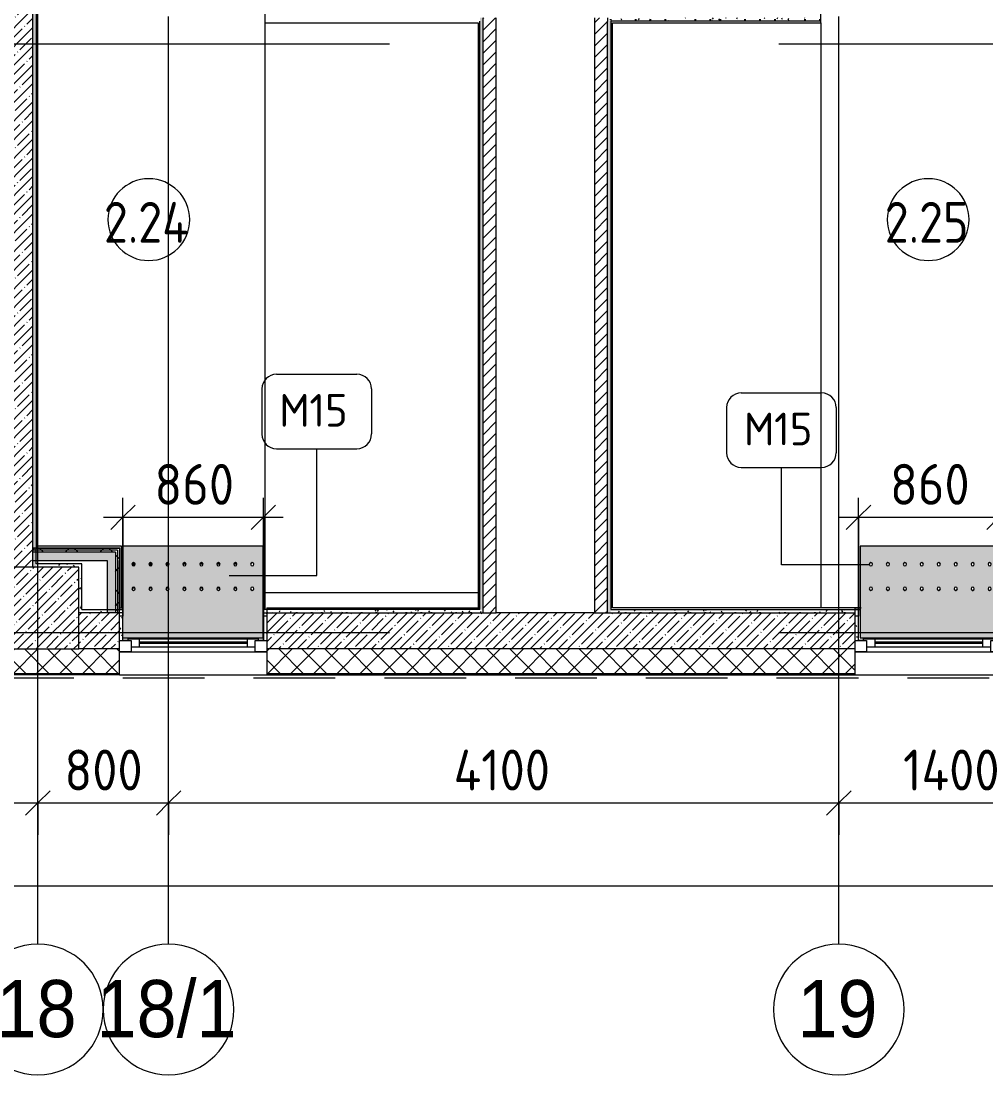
# Model space of a CAD drawing. Header units: millimetres. Extents: x -6228 to 201956, y -8553 to 30426.
# Drawn here: x 162509 to 168412, y -2706 to 3740 of the extents above; entities that cross this region are included whole.
import ezdxf

# ---------------------------------------------------------------- set-up
doc = ezdxf.new("R2010")
doc.units = ezdxf.units.MM
doc.linetypes.add('200_ШТРИХ__ш1_п0_6_', pattern=[800, 500, -300])
doc.linetypes.add('Осевая', pattern=[15875, 3175, -2381.25, 7937.5, -2381.25])
for name, color, linetype, lineweight in [('A-ANNO-DIMS', 7, 'Continuous', 9), ('A-ANNO-DIMS-100', 7, 'Continuous', 9), ('A-AREA-IDEN', 7, 'Continuous', 9), ('A-DETL-MBND-1', 7, '200_ШТРИХ__ш1_п0_6_', 9), ('A-GLAZ-2', 7, 'Continuous', 9), ('A-WALL-1', 7, 'Continuous', 9), ('A-WALL-4', 7, 'Continuous', 13), ('I-WALL-5', 7, 'Continuous', 9), ('M-EQPM-1', 7, 'Continuous', 9), ('S-COLS-2', 7, 'Continuous', 9), ('Марки для знаков', 7, 'Continuous', 9), ('Оси', 7, 'Continuous', 9), ('Оси-1', 7, 'Continuous', 20), ('Оси-2', 7, 'Осевая', 9)]:
    doc.layers.add(name, color=color, linetype=linetype, lineweight=lineweight)
for name, color, linetype, lineweight, true_color in [('A-FLOR-3', 7, 'Continuous', 9, 0xaaaaaa), ('I-WALL-1', 7, 'Continuous', 5, 0xe7e7e7), ('I-WALL-4', 7, 'Continuous', 9, 0xe7e7e7), ('I-WALL-7', 9, 'Continuous', 9, 0x808080), ('Знаки-3', 7, 'Continuous', 9, 0x383838), ('Знаки-4', 7, 'Continuous', 9, 0xddaaaa)]:
    doc.layers.add(name, color=color, linetype=linetype, lineweight=lineweight, true_color=true_color)
doc.styles.add('Arial_1', font='arial.ttf', dxfattribs={"width": 0.9, "height": 350})
doc.styles.add('GOST Common', font='GOST_Common.ttf', dxfattribs={"width": 0.9, "height": 250})
doc.styles.add('GOST Common_1', font='GOST_Common.ttf', dxfattribs={"height": 200})
doc.styles.add('ISOCPEUR_1', font='isocpeur.ttf', dxfattribs={"width": 0.9, "height": 250})
doc.dimstyles.new('ISO-2_5_0_9К_БОЛЬШОЙ', dxfattribs={"dimscale": 304.8, "dimtxt": 248.995294, "dimasz": 0.492126, "dimexe": 0.393701, "dimexo": 0.984252, "dimgap": 0, "dimtad": 1, "dimdec": 0, "dimrnd": 10, "dimzin": 0, "dimdsep": 46, "dimtxsty": 'ISOCPEUR_1', "dimblk1": 'OBLIQUE', "dimblk2": 'OBLIQUE', "dimsah": 1, "dimcen": 0.09, "dimdle": 0.393701, "dimazin": 0, "dimtfac": 1, "dimtdec": 4, "dimtix": 1, "dimtmove": 0, "dimatfit": 3, "dimfxl": 1, "dimtvp": 1, "dimtolj": 1, "dimtzin": 0, "dimarcsym": 2})
doc.dimstyles.new('ISO-2_5_0_9К_БОЛЬШОЙ_округление', dxfattribs={"dimscale": 304.8, "dimtxt": 248.995294, "dimasz": 0.492126, "dimexe": 0.393701, "dimexo": 0, "dimgap": 0, "dimtad": 1, "dimdec": 0, "dimrnd": 10, "dimzin": 0, "dimdsep": 46, "dimtxsty": 'ISOCPEUR_1', "dimblk1": 'OBLIQUE', "dimblk2": 'OBLIQUE', "dimsah": 1, "dimcen": 0.09, "dimdle": 0.393701, "dimazin": 0, "dimtfac": 1, "dimtdec": 4, "dimtix": 1, "dimtmove": 0, "dimatfit": 3, "dimfxl": 1, "dimtvp": 1, "dimtolj": 1, "dimtzin": 0, "dimarcsym": 2})
pattern_1 = [(45, (96951.9, 0), (-57.02463, 57.02463), []), (45, (97008.92, 0), (-57.02463, 57.02463), [100.806, -20.161, 3.353, -16.808])]
pattern_2 = [(45, (96951.896, 0), (-35.35534, 35.35534), [])]
pattern_3 = [(0, (96951.896, 0), (121.92, 30.48), [10.058, -81.382, 10.058, -81.382, -487.68]), (0, (96951.896, 0), (121.92, 30.48), [-182.88, 10.058, -172.822, 10.058, -81.382, -213.36]), (0, (96951.896, 0), (121.92, 30.48), [-457.2, 10.058, -50.902, 10.058, -142.342]), (120, (96997.616, 15.24), (-87.356454, 90.345817), [10.058, -81.382, 10.058, -81.382, -487.68]), (120, (96997.616, 15.24), (-87.356454, 90.345817), [-182.88, 10.058, -172.822, 10.058, -81.382, -213.36]), (120, (96997.616, 15.24), (-87.356454, 90.345817), [-457.2, 10.058, -50.902, 10.058, -142.342]), (240, (97012.856, 76.2), (-34.563546, -120.825817), [10.058, -81.382, 10.058, -81.382, -487.68]), (240, (97012.856, 76.2), (-34.563546, -120.825817), [-182.88, 10.058, -172.822, 10.058, -81.382, -213.36]), (240, (97012.856, 76.2), (-34.563546, -120.825817), [-457.2, 10.058, -50.902, 10.058, -142.342])]
pattern_4 = [(45, (96951.9, 0), (-106.06602, 106.06602), []), (135, (96951.9, 0), (-106.06602, -106.06602), [])]

# ---------------------------------------------------------------- blocks, each defined once
blk = doc.blocks.new('BSC_Колонна _Прямоугольная - 500х500-V181-План зашивки приборов отопления в осях 1 этажа 12-23')
at = {"layer": 'S-COLS-2'}
h = blk.add_hatch(dxfattribs=at)
h.set_pattern_fill('FP_151', color=256, style=0, pattern_type=2)
h.set_pattern_definition([(45, (-65660, -150), (-57.02463, 57.02463), []), (45, (-65602.975, -150), (-57.02463, 57.02463), [100.806, -20.161, 3.353, -16.808])])
h.paths.add_polyline_path([(-250, -250), (250, -250), (250, 250), (-250, 250), (-250, 184.4)])
for p, q in [((250, 250), (-250, 250)), ((-250, 250), (-250, -250)), ((250, -250), (250, 250)), ((-250, -250), (250, -250))]:
    blk.add_line(p, q, dxfattribs=at)
blk = doc.blocks.new('120_Окно_СКБ_1Ст - 120_Окно_СКБ_1Ст 900х2500_h_-22445987-План зашивки приборов отопления в осях 1 этажа 12-23')
at = {"layer": 'A-GLAZ-2'}
for p, q in [((-450, -127), (-450, -57)), ((-450, -57), (-380, -57)), ((450, -57), (-450, -57)), ((-380, -57), (-380, -127)), ((380, -127), (380, -57)), ((380, -57), (450, -57)), ((450, -57), (450, -127)), ((-380, -127), (-450, -127)), ((-430, -127), (-400, -127)), ((-380, -127), (-400, -127)), ((-400, -127), (-400, -137)), ((380, -87), (-380, -87)), ((-380, -87), (-380, -127)), ((-330, -137), (-330, -87)), ((-330, -107), (330, -107)), ((330, -117), (-330, -117)), ((330, -137), (330, -87)), ((380, -127), (380, -87)), ((450, -127), (380, -127)), ((400, -127), (380, -127)), ((400, -127), (430, -127)), ((400, -137), (400, -127)), ((-400, -137), (400, -137)), ((400, -137), (-400, -137))]:
    blk.add_line(p, q, dxfattribs=at)
blk = doc.blocks.new('radiator_prado_classic_z_tip_30_po exemplyaru - Classic Z Тип 30-500-V234-План зашивки приборов отопления в осях 1 этажа 12-23')
at = {"layer": 'M-EQPM-1'}
for p, q in [((36.6, 228), (17.3, 228)), ((17.3, 228), (36.6, 228)), ((36.6, 228), (17.3, 228)), ((17.3, 228), (36.6, 228)), ((32.5, 223), (17.5, 223)), ((17.5, 223), (32.5, 223)), ((32.5, 223), (36.8, 227.3)), ((36.8, 227.3), (32.5, 223)), ((132.5, 223), (121.1, 223)), ((121.1, 223), (132.5, 223)), ((140.4, 228), (121.2, 228)), ((121.2, 228), (137.5, 228)), ((137.5, 228), (121.2, 228)), ((121.2, 228), (137.5, 228)), ((132.5, 223), (137.5, 228)), ((137.5, 228), (132.5, 223)), ((137.5, 228), (140.4, 228)), ((232.5, 223), (224.9, 223)), ((224.9, 223), (232.5, 223)), ((244.1, 228), (225, 228)), ((225, 228), (237.5, 228)), ((237.5, 228), (225, 228)), ((225, 228), (237.5, 228)), ((232.5, 223), (237.5, 228)), ((237.5, 228), (232.5, 223)), ((237.5, 228), (244.1, 228)), ((332.5, 223), (328.6, 223)), ((328.6, 223), (332.5, 223)), ((347.9, 228), (328.7, 228)), ((328.7, 228), (337.5, 228)), ((337.5, 228), (328.7, 228)), ((328.7, 228), (337.5, 228)), ((332.5, 223), (337.5, 228)), ((337.5, 228), (332.5, 223)), ((337.5, 228), (347.9, 228)), ((451.6, 228), (432.5, 228)), ((432.5, 228), (437.5, 228)), ((437.5, 228), (432.5, 228)), ((432.5, 228), (437.5, 228)), ((432.5, 223), (437.5, 228)), ((437.5, 228), (432.5, 223)), ((437.5, 228), (451.6, 228)), ((536, 226.5), (537.5, 228)), ((537.5, 228), (536, 226.5)), ((555.4, 228), (536.2, 228)), ((536.2, 228), (537.5, 228)), ((537.5, 228), (536.2, 228)), ((536.2, 228), (537.5, 228)), ((537.5, 228), (555.4, 228)), ((659.1, 228), (640, 228)), ((640, 228), (659.1, 228)), ((23.1, 82), (19.8, 82)), ((19.8, 82), (28.8, 82)), ((26.9, 82), (19.8, 82)), ((19.8, 82), (32.5, 82)), ((34.4, 82), (19.8, 82)), ((19.8, 82), (31.5, 82)), ((28.8, 82), (23.1, 82)), ((28.8, 82), (26.9, 82)), ((30.3, 82), (28.8, 82)), ((28.8, 82), (30.3, 82)), ((32.2, 82), (28.8, 82)), ((32.5, 82), (30.3, 82)), ((30.3, 82), (31.5, 82)), ((31.5, 82), (32.2, 82)), ((32.2, 82), (32.5, 82)), ((32.5, 82), (32.2, 82)), ((32.5, 82), (32.5, 83.5)), ((32.5, 82), (32.5, 83.5)), ((32.5, 82), (34.4, 82)), ((138.1, 82), (123.5, 82)), ((123.5, 82), (138.1, 82)), ((241.9, 82), (227.3, 82)), ((227.3, 82), (241.9, 82)), ((345.6, 82), (331, 82)), ((331, 82), (345.6, 82)), ((449.4, 82), (434.8, 82)), ((434.8, 82), (449.4, 82)), ((553.1, 82), (538.5, 82)), ((538.5, 82), (553.1, 82)), ((656.9, 82), (642.3, 82)), ((642.3, 82), (656.9, 82))]:
    blk.add_line(p, q, dxfattribs=at)
blk = doc.blocks.new('radiator_prado_classic_z_tip_30_po exemplyaru - Classic Z Тип 30-500-V235-План зашивки приборов отопления в осях 1 этажа 12-23')
at = {"layer": 'M-EQPM-1'}
for p, q in [((87.7, 82), (83.3, 82)), ((83.3, 82), (87.7, 82)), ((191.5, 82), (187, 82)), ((187, 82), (191.5, 82)), ((295.2, 82), (290.8, 82)), ((290.8, 82), (295.2, 82)), ((399, 82), (394.5, 82)), ((394.5, 82), (399, 82)), ((502.7, 82), (498.3, 82)), ((498.3, 82), (502.7, 82)), ((606.5, 82), (602, 82)), ((602, 82), (606.5, 82))]:
    blk.add_line(p, q, dxfattribs=at)
blk = doc.blocks.new('Зашивка радиатора_ СУ - Зашивка радиатора  М15-33170478-План зашивки приборов отопления в осях 1 этажа 12-23')
at = {"layer": 'Знаки-4'}
h = blk.add_hatch(color=256, dxfattribs=at)
h.paths.add_polyline_path([(489, 380.1), (-370, 380.1), (-370, -179.9), (490, -179.9), (489, 379.5)])
h.paths.add_polyline_path([(215.7, 90.4), (220.7, 89), (224.4, 85.4), (225.7, 80.4), (224.4, 75.4), (220.7, 71.7), (215.7, 70.4), (210.7, 71.7), (207.1, 75.4), (205.7, 80.4), (207.1, 85.4), (210.7, 89), (213.2, 90)])
h.paths.add_polyline_path([(-95.5, 90.4), (-90.5, 89), (-86.8, 85.4), (-85.5, 80.4), (-86.8, 75.4), (-90.5, 71.7), (-95.5, 70.4), (-100.5, 71.7), (-104.2, 75.4), (-105.5, 80.4), (-104.2, 85.4), (-100.5, 89), (-98.1, 90)])
h.paths.add_polyline_path([(112, 90.4), (117, 89), (120.7, 85.4), (122, 80.4), (120.7, 75.4), (117, 71.7), (112, 70.4), (107, 71.7), (103.3, 75.4), (102, 80.4), (103.3, 85.4), (107, 89), (109.4, 90)])
h.paths.add_polyline_path([(-199.3, 90.4), (-194.3, 89), (-190.6, 85.4), (-189.3, 80.4), (-190.6, 75.4), (-194.3, 71.7), (-199.3, 70.4), (-204.3, 71.7), (-207.9, 75.4), (-209.3, 80.4), (-207.9, 85.4), (-204.3, 89), (-201.8, 90)])
h.paths.add_polyline_path([(8.2, 90.4), (13.2, 89), (16.9, 85.4), (18.2, 80.4), (16.9, 75.4), (13.2, 71.7), (8.2, 70.4), (3.2, 71.7), (-0.4, 75.4), (-1.8, 80.4), (-0.4, 85.4), (3.2, 89), (5.7, 90)])
h.paths.add_polyline_path([(319.5, 90.4), (324.5, 89), (328.2, 85.4), (329.5, 80.4), (328.2, 75.4), (324.5, 71.7), (319.5, 70.4), (314.5, 71.7), (310.8, 75.4), (309.5, 80.4), (310.8, 85.4), (314.5, 89), (316.9, 90)])
h.paths.add_polyline_path([(423.2, 90.4), (428.2, 89), (431.9, 85.4), (433.2, 80.4), (431.9, 75.4), (428.2, 71.7), (423.2, 70.4), (418.2, 71.7), (414.6, 75.4), (413.2, 80.4), (414.8, 85.6), (418.2, 89), (420.7, 90)])
h.paths.add_polyline_path([(-303, 90.4), (-298, 89), (-294.3, 85.4), (-293, 80.4), (-294.3, 75.4), (-298, 71.7), (-303, 70.4), (-308, 71.7), (-311.7, 75.4), (-313, 80.4), (-311.5, 85.6), (-308, 89), (-305.6, 90)])
h.paths.add_polyline_path([(215.7, -59.6), (220.7, -61), (224.4, -64.6), (225.7, -69.6), (224.4, -74.6), (220.7, -78.3), (215.7, -79.6), (210.7, -78.3), (207.1, -74.6), (205.7, -69.6), (207.1, -64.6), (210.7, -61), (213.2, -60)])
h.paths.add_polyline_path([(319.5, -59.6), (324.5, -61), (328.2, -64.6), (329.5, -69.6), (328.2, -74.6), (324.5, -78.3), (319.5, -79.6), (314.5, -78.3), (310.8, -74.6), (309.5, -69.6), (310.8, -64.6), (314.5, -61), (316.9, -60)])
h.paths.add_polyline_path([(112, -59.6), (117, -61), (120.7, -64.6), (122, -69.6), (120.7, -74.6), (117, -78.3), (112, -79.6), (107, -78.3), (103.3, -74.6), (102, -69.6), (103.3, -64.6), (107, -61), (109.4, -60)])
h.paths.add_polyline_path([(8.2, -59.6), (13.2, -61), (16.9, -64.6), (18.2, -69.6), (16.9, -74.6), (13.2, -78.3), (8.2, -79.6), (3.2, -78.3), (-0.4, -74.6), (-1.8, -69.6), (-0.4, -64.6), (3.2, -61), (5.7, -60)])
h.paths.add_polyline_path([(423.2, -59.6), (428.2, -61), (431.9, -64.6), (433.2, -69.6), (431.9, -74.6), (428.2, -78.3), (423.2, -79.6), (418.2, -78.3), (414.6, -74.6), (413.2, -69.6), (414.6, -64.6), (418.2, -61), (420.7, -60)])
h.paths.add_polyline_path([(-199.3, -59.6), (-194.3, -61), (-190.6, -64.6), (-189.3, -69.6), (-190.6, -74.6), (-194.3, -78.3), (-199.3, -79.6), (-204.3, -78.3), (-207.9, -74.6), (-209.3, -69.6), (-207.9, -64.6), (-204.3, -61), (-201.8, -60)])
h.paths.add_polyline_path([(-303, -59.6), (-298, -61), (-294.3, -64.6), (-293, -69.6), (-294.3, -74.6), (-298, -78.3), (-303, -79.6), (-308, -78.3), (-311.7, -74.6), (-313, -69.6), (-311.7, -64.6), (-308, -61), (-305.6, -60)])
h.paths.add_polyline_path([(-95.5, -59.6), (-90.5, -61), (-86.8, -64.6), (-85.5, -69.6), (-86.8, -74.6), (-90.5, -78.3), (-95.5, -79.6), (-100.5, -78.3), (-104.2, -74.6), (-105.5, -69.6), (-104.2, -64.6), (-100.5, -61), (-98.1, -60)])
at = {"layer": 'Знаки-3'}
for p, q in [((489, 380.1), (-370, 380.1)), ((-370, 380.1), (-370, -179.9)), ((490, -179.9), (490, 247.6)), ((-370, -179.9), (490, -179.9))]:
    blk.add_line(p, q, dxfattribs=at)
for centre, start, end in [((-303, 80.4), 0, 180), ((-303, 80.4), 180, 0), ((-199.3, 80.4), 0, 180), ((-199.3, 80.4), 180, 0), ((-95.5, 80.4), 0, 180), ((-95.5, 80.4), 180, 360), ((8.2, 80.4), 0, 180), ((8.2, 80.4), 180, 0), ((112, 80.4), 0, 180), ((112, 80.4), 180, 0), ((215.7, 80.4), 0, 180), ((215.7, 80.4), 180, 0), ((319.5, 80.4), 0, 180), ((319.5, 80.4), 180, 0), ((423.2, 80.4), 0, 180), ((423.2, 80.4), 180, 0), ((-303, -69.6), 0, 180), ((-199.3, -69.6), 0, 180), ((-95.5, -69.6), 0, 180), ((8.2, -69.6), 0, 180), ((112, -69.6), 0, 180), ((215.7, -69.6), 0, 180), ((319.5, -69.6), 0, 180), ((423.2, -69.6), 0, 180), ((-303, -69.6), 180, 0), ((-199.3, -69.6), 180, 0), ((-95.5, -69.6), 180, 0), ((8.2, -69.6), 180, 0), ((112, -69.6), 180, 0), ((215.7, -69.6), 180, 0), ((319.5, -69.6), 180, 0), ((423.2, -69.6), 180, 0)]:
    blk.add_arc(centre, 10, start, end, dxfattribs=at)
blk = doc.blocks.new('Зашивка радиатора_ СУ - Зашивка радиатора  М15-V261-План зашивки приборов отопления в осях 1 этажа 12-23')
at = {"layer": 'Знаки-4'}
h = blk.add_hatch(color=256, dxfattribs=at)
h.paths.add_polyline_path([(490, 380.1), (-360, 380.1), (-360, 247.6), (-370, 247.6), (-369.5, -179.9), (490, -179.9), (490, 196.6), (490, 197.6), (490, 302.7)])
h.paths.add_polyline_path([(112, 90.4), (117, 89), (120.7, 85.4), (122, 80.4), (120.7, 75.4), (117, 71.7), (112, 70.4), (107, 71.7), (103.3, 75.4), (102, 80.4), (103.3, 85.4), (107, 89), (109.4, 90)])
h.paths.add_polyline_path([(-199.3, 90.4), (-194.3, 89), (-190.6, 85.4), (-189.3, 80.4), (-190.6, 75.4), (-194.3, 71.7), (-199.3, 70.4), (-204.3, 71.7), (-207.9, 75.4), (-209.3, 80.4), (-207.9, 85.4), (-204.3, 89), (-201.8, 90)])
h.paths.add_polyline_path([(423.2, 90.4), (428.2, 89), (431.9, 85.4), (433.2, 80.4), (431.9, 75.4), (428.2, 71.7), (423.2, 70.4), (418.2, 71.7), (414.6, 75.4), (413.2, 80.4), (414.8, 85.6), (418.2, 89), (420.7, 90)])
h.paths.add_polyline_path([(-95.5, 90.4), (-90.5, 89), (-86.8, 85.4), (-85.5, 80.4), (-86.8, 75.4), (-90.5, 71.7), (-95.5, 70.4), (-100.5, 71.7), (-104.2, 75.4), (-105.5, 80.4), (-104.2, 85.4), (-100.5, 89), (-98.1, 90)])
h.paths.add_polyline_path([(-303, 90.4), (-298, 89), (-294.3, 85.4), (-293, 80.4), (-294.3, 75.4), (-298, 71.7), (-303, 70.4), (-308, 71.7), (-311.7, 75.4), (-313, 80.4), (-311.5, 85.6), (-308, 89), (-305.6, 90)])
h.paths.add_polyline_path([(215.7, 90.4), (220.7, 89), (224.4, 85.4), (225.7, 80.4), (224.4, 75.4), (220.7, 71.7), (215.7, 70.4), (210.7, 71.7), (207.1, 75.4), (205.7, 80.4), (207.1, 85.4), (210.7, 89), (213.2, 90)])
h.paths.add_polyline_path([(8.2, 90.4), (13.2, 89), (16.9, 85.4), (18.2, 80.4), (16.9, 75.4), (13.2, 71.7), (8.2, 70.4), (3.2, 71.7), (-0.4, 75.4), (-1.8, 80.4), (-0.4, 85.4), (3.2, 89), (5.7, 90)])
h.paths.add_polyline_path([(319.5, 90.4), (324.5, 89), (328.2, 85.4), (329.5, 80.4), (328.1, 75.3), (324.5, 71.7), (319.5, 70.4), (314.5, 71.7), (310.8, 75.4), (309.5, 80.4), (311, 85.6), (314.5, 89), (316.9, 90)])
h.paths.add_polyline_path([(215.7, -59.6), (220.7, -61), (224.4, -64.6), (225.7, -69.6), (224.4, -74.6), (220.7, -78.3), (215.7, -79.6), (210.7, -78.3), (207.1, -74.6), (205.7, -69.6), (207.1, -64.6), (210.7, -61), (213.2, -60)])
h.paths.add_polyline_path([(8.2, -59.6), (13.2, -61), (16.9, -64.6), (18.2, -69.6), (16.9, -74.6), (13.2, -78.3), (8.2, -79.6), (3.2, -78.3), (-0.4, -74.6), (-1.8, -69.6), (-0.4, -64.6), (3.2, -61), (5.7, -60)])
h.paths.add_polyline_path([(112, -59.6), (117, -61), (120.7, -64.6), (122, -69.6), (120.7, -74.6), (117, -78.3), (112, -79.6), (107, -78.3), (103.3, -74.6), (102, -69.6), (103.3, -64.6), (107, -61), (109.4, -60)])
h.paths.add_polyline_path([(319.5, -59.6), (324.5, -61), (328.2, -64.6), (329.5, -69.6), (328.2, -74.6), (324.5, -78.3), (319.5, -79.6), (314.5, -78.3), (310.8, -74.6), (309.5, -69.6), (310.8, -64.6), (314.5, -61), (316.9, -60)])
h.paths.add_polyline_path([(423.2, -59.6), (428.2, -61), (431.9, -64.6), (433.2, -69.6), (431.9, -74.6), (428.2, -78.3), (423.2, -79.6), (418.2, -78.3), (414.6, -74.6), (413.2, -69.6), (414.6, -64.6), (418.2, -61), (420.7, -60)])
h.paths.add_polyline_path([(-95.5, -59.6), (-90.5, -61), (-86.8, -64.6), (-85.5, -69.6), (-86.8, -74.6), (-90.5, -78.3), (-95.5, -79.6), (-100.5, -78.3), (-104.2, -74.6), (-105.5, -69.6), (-104.2, -64.6), (-100.5, -61), (-98.1, -60)])
h.paths.add_polyline_path([(-199.3, -59.6), (-194.3, -61), (-190.6, -64.6), (-189.3, -69.6), (-190.6, -74.6), (-194.3, -78.3), (-199.3, -79.6), (-204.3, -78.3), (-207.9, -74.6), (-209.3, -69.6), (-207.9, -64.6), (-204.3, -61), (-201.8, -60)])
h.paths.add_polyline_path([(-303, -59.6), (-298, -61), (-294.3, -64.6), (-293, -69.6), (-294.3, -74.6), (-298, -78.3), (-303, -79.6), (-308, -78.3), (-311.7, -74.6), (-313, -69.6), (-311.7, -64.6), (-308, -61), (-305.6, -60)])
at = {"layer": 'Знаки-3'}
for p, q in [((490, 380.1), (-360, 380.1)), ((490, 197.6), (490, 380.1)), ((-370, 247.6), (-370, 207.6)), ((490, -179.9), (490, 196.8)), ((-370, -179.9), (490, -179.9))]:
    blk.add_line(p, q, dxfattribs=at)
for centre, start, end in [((-303, 80.4), 0, 180), ((-303, 80.4), 180, 0), ((-199.3, 80.4), 0, 180), ((-199.3, 80.4), 180, 0), ((-95.5, 80.4), 0, 180), ((-95.5, 80.4), 180, 360), ((8.2, 80.4), 0, 180), ((8.2, 80.4), 180, 0), ((112, 80.4), 0, 180), ((112, 80.4), 180, 0), ((215.7, 80.4), 0, 180), ((215.7, 80.4), 180, 0), ((319.5, 80.4), 0, 180), ((319.5, 80.4), 180, 0), ((423.2, 80.4), 0, 180), ((423.2, 80.4), 180, 0), ((-303, -69.6), 0, 180), ((-199.3, -69.6), 0, 180), ((-95.5, -69.6), 0, 180), ((8.2, -69.6), 0, 180), ((112, -69.6), 0, 180), ((215.7, -69.6), 0, 180), ((319.5, -69.6), 0, 180), ((423.2, -69.6), 0, 180), ((-303, -69.6), 180, 0), ((-199.3, -69.6), 180, 0), ((-95.5, -69.6), 180, 0), ((8.2, -69.6), 180, 0), ((112, -69.6), 180, 0), ((215.7, -69.6), 180, 0), ((319.5, -69.6), 180, 0), ((423.2, -69.6), 180, 0)]:
    blk.add_arc(centre, 10, start, end, dxfattribs=at)
blk = doc.blocks.new('Ось сетки - D8-29747960-План зашивки приборов отопления в осях 1 этажа 12-23')
at = {"layer": 'Оси-1'}
for start, end in [(360, 180), (180, 360)]:
    blk.add_arc((0, 0), 4, start, end, dxfattribs=at)
blk = doc.blocks.new('DIMBLOCK25-План зашивки приборов отопления в осях 1 этажа 12-23')
at = {"layer": 'A-ANNO-DIMS-100'}
for p, q in [((158111.9, -1236.9), (158111.9, -922.9)), ((162611.9, -1236.9), (162611.9, -922.9)), ((158111.9, -1042.9), (162611.9, -1042.9)), ((158111.9, -1042.9), (158111.9, -1236.9)), ((162611.9, -1042.9), (162611.9, -1236.9))]:
    blk.add_line(p, q, dxfattribs=at)
at = {"layer": 'A-ANNO-DIMS-100', "lineweight": 20}
for p, q in [((158111.9, -1042.9), (158186.9, -967.9)), ((162611.9, -1042.9), (162686.9, -967.9)), ((158111.9, -1042.9), (158036.9, -1117.9)), ((162611.9, -1042.9), (162536.9, -1117.9))]:
    blk.add_line(p, q, dxfattribs=at)
at = {"layer": 'A-ANNO-DIMS-100', "color": 0, "insert": (160033.9, -716.3), "char_height": 250, "width": 787.208, "attachment_point": 1, "line_spacing_factor": 1.149209, "style": 'ISOCPEUR_1'}
blk.add_mtext('4500', dxfattribs=at)
blk = doc.blocks.new('_Oblique')
at = {"color": 0, "linetype": 'ByBlock', "lineweight": -2}
blk.add_line((-0.5, -0.5), (0.5, 0.5), dxfattribs=at)
blk = doc.blocks.new('DIMBLOCK26-План зашивки приборов отопления в осях 1 этажа 12-23')
at = {"layer": 'A-ANNO-DIMS-100'}
for p, q in [((162611.9, -1236.9), (162611.9, -922.9)), ((163411.9, -1236.9), (163411.9, -922.9)), ((162611.9, -1042.9), (163411.9, -1042.9)), ((162611.9, -1042.9), (162611.9, -1236.9)), ((163411.9, -1042.9), (163411.9, -1236.9))]:
    blk.add_line(p, q, dxfattribs=at)
at = {"layer": 'A-ANNO-DIMS-100', "lineweight": 20}
for p, q in [((162611.9, -1042.9), (162686.9, -967.9)), ((163411.9, -1042.9), (163486.9, -967.9)), ((162611.9, -1042.9), (162536.9, -1117.9)), ((163411.9, -1042.9), (163336.9, -1117.9))]:
    blk.add_line(p, q, dxfattribs=at)
at = {"layer": 'A-ANNO-DIMS-100', "color": 0, "insert": (162774.9, -716.3), "char_height": 250, "width": 568.858, "attachment_point": 1, "line_spacing_factor": 1.149209, "style": 'ISOCPEUR_1'}
blk.add_mtext('800', dxfattribs=at)
blk = doc.blocks.new('DIMBLOCK27-План зашивки приборов отопления в осях 1 этажа 12-23')
at = {"layer": 'A-ANNO-DIMS-100'}
for p, q in [((163411.9, -1236.9), (163411.9, -922.9)), ((167511.9, -1236.9), (167511.9, -922.9)), ((163411.9, -1042.9), (167511.9, -1042.9)), ((163411.9, -1042.9), (163411.9, -1236.9)), ((167511.9, -1042.9), (167511.9, -1236.9))]:
    blk.add_line(p, q, dxfattribs=at)
at = {"layer": 'A-ANNO-DIMS-100', "lineweight": 20}
for p, q in [((163411.9, -1042.9), (163486.9, -967.9)), ((167511.9, -1042.9), (167586.9, -967.9)), ((163411.9, -1042.9), (163336.9, -1117.9)), ((167511.9, -1042.9), (167436.9, -1117.9))]:
    blk.add_line(p, q, dxfattribs=at)
at = {"layer": 'A-ANNO-DIMS-100', "color": 0, "insert": (165155.4, -716.3), "char_height": 250, "width": 735.494, "attachment_point": 1, "line_spacing_factor": 1.149209, "style": 'ISOCPEUR_1'}
blk.add_mtext('4100', dxfattribs=at)
blk = doc.blocks.new('DIMBLOCK28-План зашивки приборов отопления в осях 1 этажа 12-23')
at = {"layer": 'A-ANNO-DIMS-100'}
for p, q in [((167511.9, -1236.9), (167511.9, -922.9)), ((168911.9, -1236.9), (168911.9, -922.9)), ((167511.9, -1042.9), (168911.9, -1042.9)), ((167511.9, -1042.9), (167511.9, -1236.9)), ((168911.9, -1042.9), (168911.9, -1236.9))]:
    blk.add_line(p, q, dxfattribs=at)
at = {"layer": 'A-ANNO-DIMS-100', "lineweight": 20}
for p, q in [((167511.9, -1042.9), (167586.9, -967.9)), ((168911.9, -1042.9), (168986.9, -967.9)), ((167511.9, -1042.9), (167436.9, -1117.9)), ((168911.9, -1042.9), (168836.9, -1117.9))]:
    blk.add_line(p, q, dxfattribs=at)
at = {"layer": 'A-ANNO-DIMS-100', "color": 0, "insert": (167905.4, -716.3), "char_height": 250, "width": 735.494, "attachment_point": 1, "line_spacing_factor": 1.149209, "style": 'ISOCPEUR_1'}
blk.add_mtext('1400', dxfattribs=at)
blk = doc.blocks.new('Марка_Помещения - Номер-25198446-План зашивки приборов отопления в осях 1 этажа 12-23')
at = {"layer": 'A-AREA-IDEN'}
for start, end in [(360, 180), (180, 360)]:
    blk.add_arc((0, 0), 2.5, start, end, dxfattribs=at)
blk = doc.blocks.new('DIMBLOCK33-План зашивки приборов отопления в осях 1 этажа 12-23')
at = {"layer": 'A-ANNO-DIMS-100'}
for p, q in [((135261.9, -1743.6), (135261.9, -1429.6)), ((181511.9, -1743.6), (181511.9, -1429.6)), ((135141.9, -1549.6), (181631.9, -1549.6)), ((135261.9, -1549.6), (135261.9, -1743.6)), ((181511.9, -1549.6), (181511.9, -1743.6))]:
    blk.add_line(p, q, dxfattribs=at)
at = {"layer": 'A-ANNO-DIMS-100', "lineweight": 20}
for p, q in [((135261.9, -1549.6), (135336.9, -1474.6)), ((181511.9, -1549.6), (181586.9, -1474.6)), ((135261.9, -1549.6), (135186.9, -1624.6)), ((181511.9, -1549.6), (181436.9, -1624.6))]:
    blk.add_line(p, q, dxfattribs=at)
at = {"layer": 'A-ANNO-DIMS-100', "color": 0, "insert": (157979.9, -1223), "char_height": 250, "width": 976.828, "attachment_point": 1, "line_spacing_factor": 1.149209, "style": 'ISOCPEUR_1'}
blk.add_mtext('46250', dxfattribs=at)
blk = doc.blocks.new('Марка_Знаки - В прямоуг_Наименование краткое-30718135-План зашивки приборов отопления в осях 1 этажа 12-23')
at = {"layer": 'Марки для знаков'}
for p, q in [((-2.455, 2.278), (2.455, 2.278)), ((-3.355, 1.378), (-3.355, -1.384)), ((3.355, 1.378), (3.355, -1.378)), ((-2.461, -2.278), (2.455, -2.278))]:
    blk.add_line(p, q, dxfattribs=at)
for centre, radius, start, end in [((-2.455, 1.378), 0.9, 90, 180), ((2.455, 1.378), 0.9, 0, 90), ((-2.461, -1.384), 0.893, 180, 270), ((2.455, -1.378), 0.9, 270, 0)]:
    blk.add_arc(centre, radius, start, end, dxfattribs=at)
blk = doc.blocks.new('DIMBLOCK45-План зашивки приборов отопления в осях 1 этажа 12-23')
at = {"layer": 'A-ANNO-DIMS-100'}
for p, q in [((163132.9, 100), (163132.9, 824.5)), ((163991.9, 100), (163991.9, 824.5)), ((163012.9, 704.5), (164111.9, 704.5)), ((163132.9, 704.5), (163132.9, 100)), ((163991.9, 704.5), (163991.9, 100))]:
    blk.add_line(p, q, dxfattribs=at)
at = {"layer": 'A-ANNO-DIMS-100', "lineweight": 20}
for p, q in [((163132.9, 704.5), (163207.9, 779.5)), ((163991.9, 704.5), (164066.9, 779.5)), ((163132.9, 704.5), (163057.9, 629.5)), ((163991.9, 704.5), (163916.9, 629.5))]:
    blk.add_line(p, q, dxfattribs=at)
at = {"layer": 'A-ANNO-DIMS-100', "color": 0, "insert": (163325.4, 1031.1), "char_height": 250, "width": 568.858, "attachment_point": 1, "line_spacing_factor": 1.149209, "style": 'ISOCPEUR_1'}
blk.add_mtext('860', dxfattribs=at)
blk = doc.blocks.new('DIMBLOCK46-План зашивки приборов отопления в осях 1 этажа 12-23')
at = {"layer": 'A-ANNO-DIMS-100'}
for p, q in [((167632.9, 100), (167632.9, 824.5)), ((168491.9, 100), (168491.9, 824.5)), ((167512.9, 704.5), (168611.9, 704.5)), ((167632.9, 704.5), (167632.9, 100)), ((168491.9, 704.5), (168491.9, 100))]:
    blk.add_line(p, q, dxfattribs=at)
at = {"layer": 'A-ANNO-DIMS-100', "lineweight": 20}
for p, q in [((167632.9, 704.5), (167707.9, 779.5)), ((168491.9, 704.5), (168566.9, 779.5)), ((167632.9, 704.5), (167557.9, 629.5)), ((168491.9, 704.5), (168416.9, 629.5))]:
    blk.add_line(p, q, dxfattribs=at)
at = {"layer": 'A-ANNO-DIMS-100', "color": 0, "insert": (167825.4, 1031.1), "char_height": 250, "width": 568.858, "attachment_point": 1, "line_spacing_factor": 1.149209, "style": 'ISOCPEUR_1'}
blk.add_mtext('860', dxfattribs=at)

msp = doc.modelspace()

# ---------------------------------------------------------------- hatches: boundary and pattern name
at = {"layer": 'A-WALL-1'}
h = msp.add_hatch(dxfattribs=at)
h.set_pattern_fill('FP_161', color=256, style=0, pattern_type=2)
h.set_pattern_definition([(45, (96951.9, 0), (-70.71068, 70.71068), []), (135, (96951.9, 0), (-70.71068, -70.71068), [])])
h.paths.add_polyline_path([(171671.7, -250), (172651.9, -250), (172651.9, -100), (168511.9, -100), (168511.9, -250), (170943.6, -250)])
h.paths.add_polyline_path([(167611.9, -250), (167611.9, -100), (164011.9, -100), (164011.9, -250), (167303.2, -250)])
h.paths.add_polyline_path([(162206.6, -250), (163111.9, -250), (163111.9, -100), (162111.9, -100), (162111.9, -250)])
h.paths.add_polyline_path([(158566.2, -250), (159011.9, -250), (159011.9, -100), (157861.9, -100), (157861.9, -250)])
h.paths.add_polyline_path([(155761.9, -250), (155761.9, -100), (155011.9, -100), (155011.9, -250), (155653.9, -250)])
h.paths.add_polyline_path([(154111.9, -250), (154111.9, -100), (153361.9, -100), (153361.9, -250), (153469.6, -250)])
h.paths.add_polyline_path([(149101.1, -250), (150261.9, -250), (150261.9, -100), (148861.9, -100), (148861.9, -250)])
h.paths.add_polyline_path([(144361.9, -250), (145761.9, -250), (145761.9, -100), (144361.9, -100), (144361.9, -244.7)])
h.paths.add_polyline_path([(142261.9, -250), (142261.9, -100), (141888.2, -100), (141888.2, -250)])
h.paths.add_polyline_path([(140988.2, -250), (140988.2, -100), (139611.9, -100), (139611.9, -250), (140364.2, -250)])
h.paths.add_polyline_path([(135995.7, -250), (136511.9, -250), (136511.9, -100), (135694.5, -100), (135694.5, -250)])
at = {"layer": 'I-WALL-1'}
msp.add_hatch(color=256, dxfattribs=at).paths.add_polyline_path([(163086.9, 120), (163086.9, 440.5), (163036.9, 440.5), (163036.9, 120)])
at = {"layer": 'I-WALL-4'}
msp.add_hatch(color=256, dxfattribs=at).paths.add_polyline_path([(163036.9, 440.5), (163086.9, 440.5), (163086.9, 490.5), (162581.9, 490.5), (162581.9, 440.5), (162934.7, 440.5)])
at = {"layer": 'I-WALL-5'}
h = msp.add_hatch(dxfattribs=at)
h.set_pattern_fill('FP_157', color=256, style=0, pattern_type=2)
h.set_pattern_definition(pattern_1)
h.paths.add_polyline_path([(162581.9, 400), (162581.9, 7400), (162361.9, 7400), (162361.9, 400), (162572.4, 400)])
h = msp.add_hatch(dxfattribs=at)
h.set_pattern_fill('FP_162', color=256, style=0, pattern_type=2)
h.set_pattern_definition(pattern_2)
h.paths.add_polyline_path([(165416.9, 120), (165416.9, 3760), (165336.9, 3760), (165336.9, 120)])
h = msp.add_hatch(dxfattribs=at)
h.set_pattern_fill('FP_162', color=256, style=0, pattern_type=2)
h.set_pattern_definition(pattern_2)
h.paths.add_polyline_path([(166016.9, 120), (166096.9, 120), (166096.9, 3760), (166016.9, 3760), (166016.9, 1492.5)])
h = msp.add_hatch(dxfattribs=at)
h.set_pattern_fill('FP_187', color=256, style=0, pattern_type=2)
h.set_pattern_definition(pattern_4)
h.paths.add_polyline_path([(163111.9, 503), (163111.9, 515.5), (162581.9, 515.5), (162581.9, 503), (163099.4, 503)])
h = msp.add_hatch(dxfattribs=at)
h.set_pattern_fill('FP_187', color=256, style=0, pattern_type=2)
h.set_pattern_definition(pattern_4)
h.paths.add_polyline_path([(163086.9, 490.5), (163099.4, 490.5), (163099.4, 503), (162581.9, 503), (162581.9, 490.5), (162934.7, 490.5)])
h = msp.add_hatch(dxfattribs=at)
h.set_pattern_fill('FP_187', color=256, style=0, pattern_type=2)
h.set_pattern_definition(pattern_4)
h.paths.add_polyline_path([(163099.4, 120), (163099.4, 490.5), (163086.9, 490.5), (163086.9, 120)])
h = msp.add_hatch(dxfattribs=at)
h.set_pattern_fill('FP_187', color=256, style=0, pattern_type=2)
h.set_pattern_definition(pattern_4)
h.paths.add_polyline_path([(163111.9, 120), (163111.9, 503), (163099.4, 503), (163099.4, 120)])
h = msp.add_hatch(dxfattribs=at)
h.set_pattern_fill('FP_157', color=256, style=0, pattern_type=2)
h.set_pattern_definition(pattern_1)
h.paths.add_polyline_path([(167485.2, -100), (167611.9, -99.9), (167611.9, 120), (164011.9, 120), (164011.9, -100), (167303.2, -100)])
h.paths.add_polyline_path([(168511.9, -100), (168811.9, -100), (168811.9, 120), (168511.9, 120), (168511.9, -99.9)])
h.paths.add_polyline_path([(162861.9, -100), (163111.9, -100), (163111.9, 120), (162861.9, 120)])
at = {"layer": 'I-WALL-7'}
h = msp.add_hatch(dxfattribs=at)
h.set_pattern_fill('FP_186', color=256, style=0, pattern_type=2)
h.set_pattern_definition(pattern_3)
h.paths.add_polyline_path([(162581.9, 400), (162601.9, 400), (162601.9, 7400), (162581.9, 7400), (162581.9, 913.4)])
h = msp.add_hatch(dxfattribs=at)
h.set_pattern_fill('FP_186', color=256, style=0, pattern_type=2)
h.set_pattern_definition(pattern_3)
h.paths.add_polyline_path([(165316.9, 140), (165336.9, 140), (165336.9, 3760), (165316.9, 3760), (165316.9, 151)])
h = msp.add_hatch(dxfattribs=at)
h.set_pattern_fill('FP_186', color=256, style=0, pattern_type=2)
h.set_pattern_definition(pattern_3)
h.paths.add_polyline_path([(167402.9, 3740), (167402.9, 3760), (166096.9, 3760), (166096.9, 3740), (167391.9, 3740)])
h = msp.add_hatch(dxfattribs=at)
h.set_pattern_fill('FP_186', color=256, style=0, pattern_type=2)
h.set_pattern_definition(pattern_3)
h.paths.add_polyline_path([(166096.9, 120), (166116.9, 120), (166116.9, 3740), (166096.9, 3740), (166096.9, 1492.5)])
h = msp.add_hatch(dxfattribs=at)
h.set_pattern_fill('FP_186', color=256, style=0, pattern_type=2)
h.set_pattern_definition(pattern_3)
h.paths.add_polyline_path([(162861.9, 400), (162881.9, 400), (162881.9, 420), (162601.9, 420), (162601.9, 400)])
h = msp.add_hatch(dxfattribs=at)
h.set_pattern_fill('FP_186', color=256, style=0, pattern_type=2)
h.set_pattern_definition(pattern_3)
h.paths.add_polyline_path([(162881.9, 120), (162881.9, 400), (162861.9, 400), (162861.9, 120)])
h = msp.add_hatch(dxfattribs=at)
h.set_pattern_fill('FP_186', color=256, style=0, pattern_type=2)
h.set_pattern_definition(pattern_3)
h.paths.add_polyline_path([(165336.9, 120), (165336.9, 140), (164011.9, 140), (164011.9, 120), (164390.9, 120)])
h.paths.add_polyline_path([(162934.7, 120), (163111.9, 120), (163111.9, 140), (162881.9, 140), (162881.9, 120)])
h = msp.add_hatch(dxfattribs=at)
h.set_pattern_fill('FP_186', color=256, style=0, pattern_type=2)
h.set_pattern_definition(pattern_3)
h.paths.add_polyline_path([(168811.9, 120), (168811.9, 140), (168511.9, 140), (168511.9, 120), (168759.4, 120)])
h.paths.add_polyline_path([(167611.9, 120), (167611.9, 140), (166116.9, 140), (166116.9, 120), (167303.2, 120)])
h = msp.add_hatch(dxfattribs=at)
h.set_pattern_fill('FP_186', color=256, style=0, pattern_type=2)
h.set_pattern_definition(pattern_3)
h.paths.add_polyline_path([(163131.9, -48), (163131.9, 100), (163111.9, 100), (163111.9, -48), (163116.7, -48)])
h = msp.add_hatch(dxfattribs=at)
h.set_pattern_fill('FP_186', color=256, style=0, pattern_type=2)
h.set_pattern_definition(pattern_3)
h.paths.add_polyline_path([(164011.9, -48), (164011.9, 100), (163991.9, 100), (163991.9, -48)])
h = msp.add_hatch(dxfattribs=at)
h.set_pattern_fill('FP_186', color=256, style=0, pattern_type=2)
h.set_pattern_definition(pattern_3)
h.paths.add_polyline_path([(167631.9, -48), (167631.9, 100), (167611.9, 100), (167611.9, -48)])

# ---------------------------------------------------------------- linework, layer by layer
at = {"layer": 'A-DETL-MBND-1'}
msp.add_line((169231.9, -280), (135694.5, -280), dxfattribs=at)
at = {"layer": 'A-FLOR-3'}
for p, q in [((164000.9, 3729), (164000.9, 140)), ((167402.9, 3729), (167402.9, 151)), ((164000.9, 245), (165305.9, 245))]:
    msp.add_line(p, q, dxfattribs=at)
at = {"layer": 'A-WALL-1'}
for p, q in [((163111.9, -258), (163111.9, -100)), ((164011.9, -100), (164011.9, -258)), ((167611.9, -258), (167611.9, -100)), ((163111.9, -258), (155011.9, -258)), ((163111.9, -258), (172809.9, -258))]:
    msp.add_line(p, q, dxfattribs=at)
at = {"layer": 'A-WALL-4'}
for p, q in [((162601.9, 7380), (162601.9, 515.5)), ((165316.9, 140), (165316.9, 3740)), ((165336.9, 120), (165336.9, 3760)), ((166096.9, 3760), (166096.9, 3740)), ((167402.9, 3740), (166116.9, 3740)), ((166116.9, 3740), (166116.9, 140)), ((163099.4, 503), (162581.9, 503)), ((163086.9, 490.5), (162581.9, 490.5)), ((162601.9, 515.5), (162612.9, 515.5)), ((163086.9, 490.5), (163086.9, 120)), ((163099.4, 503), (163099.4, 120)), ((163111.9, 151), (163111.9, 440.5)), ((165316.9, 140), (164011.9, 140)), ((166116.9, 140), (167611.9, 140)), ((164011.9, 120), (165416.9, 120)), ((166016.9, 120), (167611.9, 120)), ((163111.9, -100), (162861.9, -100)), ((167611.9, -100), (164011.9, -100)), ((162111.9, -250), (163111.9, -250)), ((162111.9, -253), (163111.9, -253)), ((164011.9, -250), (167611.9, -250)), ((164011.9, -253), (167611.9, -253))]:
    msp.add_line(p, q, dxfattribs=at)
at = {"layer": 'I-WALL-5'}
for p, q in [((164000.9, 7649), (164000.9, 3729)), ((167402.9, 3729), (167402.9, 7649)), ((162581.9, 400), (162581.9, 7400)), ((162612.9, 515.5), (162612.9, 7369)), ((165416.9, 120), (165416.9, 3760)), ((166016.9, 3760), (166016.9, 120)), ((166096.9, 120), (166096.9, 3740)), ((164000.9, 3729), (165305.9, 3729)), ((165305.9, 3729), (165305.9, 151)), ((166127.9, 3729), (167402.9, 3729)), ((166127.9, 151), (166127.9, 3729)), ((163122.9, 527.5), (162601.9, 527.5)), ((162601.9, 516.5), (163111.9, 516.5)), ((163111.9, 516.5), (163111.9, 440.5)), ((163122.9, 151), (163122.9, 527.5)), ((162601.9, 515.5), (162581.9, 515.5)), ((162601.9, 420), (162601.9, 515.5)), ((163111.9, 515.5), (162612.9, 515.5)), ((163111.9, 515.5), (163111.9, 151)), ((163112.9, 515.5), (163111.9, 515.5)), ((163112.9, 151), (163112.9, 515.5)), ((162581.9, 440.5), (163036.9, 440.5)), ((162881.9, 420), (162601.9, 420)), ((162881.9, 140), (162881.9, 420)), ((163036.9, 440.5), (163036.9, 120)), ((162881.9, 140), (163130.9, 140)), ((163111.9, 120), (163111.9, 151)), ((163111.9, 151), (163130.9, 151)), ((163111.9, -100), (163111.9, 140)), ((163990.9, 151), (163996.9, 151)), ((164011.9, 140), (163990.9, 140)), ((163996.9, 151), (163996.9, 140)), ((164011.9, 151), (164011.9, -100)), ((164011.9, 151), (165316.9, 151)), ((167649.4, 151), (166127.9, 151)), ((167611.9, -100), (167611.9, 150)), ((167611.9, 150), (167649.4, 150)), ((167611.9, 140), (167641.9, 140)), ((167649.4, 150), (167649.4, 151)), ((163130.9, 120), (162861.9, 120)), ((163132.9, 100), (163111.9, 100)), ((163131.9, -48), (163131.9, 100)), ((163132.9, -48), (163132.9, 100)), ((163990.9, 120), (164011.9, 120)), ((164011.9, 100), (163990.9, 100)), ((163990.9, 100), (163990.9, -48)), ((163991.9, 100), (163991.9, -48)), ((166016.9, 120), (165416.9, 120)), ((167632.9, 100), (167611.9, 100)), ((167631.9, -48), (167631.9, 100)), ((167632.9, -48), (167632.9, 100)), ((163111.9, -48), (163132.9, -48)), ((163990.9, -48), (164011.9, -48)), ((167611.9, -48), (167632.9, -48))]:
    msp.add_line(p, q, dxfattribs=at)
at = {"layer": 'Марки для знаков'}
for p, q in [((164318, 348.5), (164318, 1124.3)), ((167161.1, 414.6), (167161.1, 1010.1)), ((167697.5, 414.6), (167161.1, 414.6)), ((163781.5, 348.5), (164318, 348.5))]:
    msp.add_line(p, q, dxfattribs=at)
at = {"layer": 'Оси'}
for p, q in [((162611.9, -1906.3), (162611.9, 593.7)), ((163411.9, -1906.3), (163411.9, 593.7)), ((167511.9, -1906.3), (167511.9, 593.7))]:
    msp.add_line(p, q, dxfattribs=at)
at = {"layer": 'Оси-2'}
for p, q in [((162611.9, 593.7), (162611.9, 24898.1)), ((163411.9, 593.7), (163411.9, 24898.1)), ((167511.9, 593.7), (167511.9, 24898.1)), ((135394.4, 3600), (179201.9, 3600)), ((135394.4, 0), (179201.9, 0))]:
    msp.add_line(p, q, dxfattribs=at)

# ---------------------------------------------------------------- block references
at = {"layer": 'A-AREA-IDEN', "xscale": 99.99999999999993, "yscale": 99.99999999999993, "zscale": 99.99999999999993}
for p in [(163290.9, 2525.4), (168058.9, 2525.4)]:
    msp.add_blockref('Марка_Помещения - Номер-25198446-План зашивки приборов отопления в осях 1 этажа 12-23', p, dxfattribs=at)
at = {"layer": 'A-GLAZ-2', "rotation": 180}
for p in [(163561.9, -175), (168061.9, -175)]:
    msp.add_blockref('120_Окно_СКБ_1Ст - 120_Окно_СКБ_1Ст 900х2500_h_-22445987-План зашивки приборов отопления в осях 1 этажа 12-23', p, dxfattribs=at)
at = {"layer": 'M-EQPM-1'}
for name, p in [('radiator_prado_classic_z_tip_30_po exemplyaru - Classic Z Тип 30-500-V234-План зашивки приборов отопления в осях 1 этажа 12-23', (163170.6, 192)), ('radiator_prado_classic_z_tip_30_po exemplyaru - Classic Z Тип 30-500-V235-План зашивки приборов отопления в осях 1 этажа 12-23', (167726.9, 175.5))]:
    msp.add_blockref(name, p, dxfattribs=at)
at = {"layer": 'S-COLS-2'}
msp.add_blockref('BSC_Колонна _Прямоугольная - 500х500-V181-План зашивки приборов отопления в осях 1 этажа 12-23', (162611.9, 150), dxfattribs=at)
at = {"layer": 'Знаки-3', "rotation": 180}
for name, p in [('Зашивка радиатора_ СУ - Зашивка радиатора  М15-33170478-План зашивки приборов отопления в осях 1 этажа 12-23', (163620.9, 347.6)), ('Зашивка радиатора_ СУ - Зашивка радиатора  М15-V261-План зашивки приборов отопления в осях 1 этажа 12-23', (168131.9, 347.6))]:
    msp.add_blockref(name, p, dxfattribs=at)
at = {"layer": 'Марки для знаков', "xscale": 99.99999999999993, "yscale": 99.99999999999993, "zscale": 99.99999999999993}
for p in [(164318, 1352.1), (167161.1, 1237.8)]:
    msp.add_blockref('Марка_Знаки - В прямоуг_Наименование краткое-30718135-План зашивки приборов отопления в осях 1 этажа 12-23', p, dxfattribs=at)
at = {"layer": 'Оси-1', "xscale": 99.99999999999993, "yscale": 99.99999999999993, "zscale": 99.99999999999993}
for p in [(162611.9, -2306.3), (163411.9, -2306.3), (167511.9, -2306.3)]:
    msp.add_blockref('Ось сетки - D8-29747960-План зашивки приборов отопления в осях 1 этажа 12-23', p, dxfattribs=at)

# ---------------------------------------------------------------- texts
at = {"layer": 'A-AREA-IDEN', "char_height": 250, "attachment_point": 1, "style": 'GOST Common'}
for s, insert, width in [('2.24', (163016.1, 2633.9), 685.443), ('2.25', (167793.2, 2633.9), 663.797)]:
    msp.add_mtext(s, dxfattribs=dict(at, insert=insert, width=width))
at = {"layer": 'Марки для знаков', "char_height": 200, "attachment_point": 1, "style": 'GOST Common_1'}
for s, insert, width in [('\\fGOST Common|b0|i0|c204|p34|;М', (164088, 1459.1), 224.472), ('15', (164273.2, 1459.1), 296.624), ('\\fGOST Common|b0|i0|c204|p34|;М', (166931.1, 1344.9), 224.472), ('15', (167116.3, 1344.9), 296.624)]:
    msp.add_mtext(s, dxfattribs=dict(at, insert=insert, width=width))
at = {"layer": 'Оси', "char_height": 350, "attachment_point": 1, "style": 'Arial_1'}
for s, insert, width in [('18', (162359.3, -2125.6), 606.076), ('18/1', (162971.6, -2125.6), 1060.633), ('19', (167259.3, -2125.6), 606.076)]:
    msp.add_mtext(s, dxfattribs=dict(at, insert=insert, width=width))

# ---------------------------------------------------------------- dimensions: what is measured, and where the dimension line sits
at = {"layer": 'A-ANNO-DIMS'}
for base, p1, p2, dimstyle, override, picture, middle in [((163991.9, 704.5), (163132.9, 100), (163991.9, 100), 'ISO-2_5_0_9К_БОЛЬШОЙ_округление', {"dimpost": '<>', "dimfxl": 859}, 'DIMBLOCK45-План зашивки приборов отопления в осях 1 этажа 12-23', (163562.4, 829.5)), ((168491.9, 704.5), (167632.9, 100), (168491.9, 100), 'ISO-2_5_0_9К_БОЛЬШОЙ_округление', {"dimpost": '<>', "dimfxl": 859}, 'DIMBLOCK46-План зашивки приборов отопления в осях 1 этажа 12-23', (168062.4, 829.5)), ((162611.9, -1042.9), (158111.9, -936.9), (162611.9, -936.9), 'ISO-2_5_0_9К_БОЛЬШОЙ', {"dimpost": '<>', "dimfxl": 4500}, 'DIMBLOCK25-План зашивки приборов отопления в осях 1 этажа 12-23', (160361.9, -917.9)), ((163411.9, -1042.9), (162611.9, -936.9), (163411.9, -936.9), 'ISO-2_5_0_9К_БОЛЬШОЙ', {"dimpost": '<>', "dimfxl": 800}, 'DIMBLOCK26-План зашивки приборов отопления в осях 1 этажа 12-23', (163011.9, -917.9)), ((167511.9, -1042.9), (163411.9, -936.9), (167511.9, -936.9), 'ISO-2_5_0_9К_БОЛЬШОЙ', {"dimpost": '<>', "dimfxl": 4100}, 'DIMBLOCK27-План зашивки приборов отопления в осях 1 этажа 12-23', (165461.9, -917.9)), ((168911.9, -1042.9), (167511.9, -936.9), (168911.9, -936.9), 'ISO-2_5_0_9К_БОЛЬШОЙ', {"dimpost": '<>', "dimfxl": 1400}, 'DIMBLOCK28-План зашивки приборов отопления в осях 1 этажа 12-23', (168211.9, -917.9)), ((181511.9, -1549.6), (135261.9, -1443.6), (181511.9, -1443.6), 'ISO-2_5_0_9К_БОЛЬШОЙ', {"dimpost": '<>', "dimfxl": 46250}, 'DIMBLOCK33-План зашивки приборов отопления в осях 1 этажа 12-23', (158386.9, -1424.6))]:
    dim = msp.add_linear_dim(base=base, p1=p1, p2=p2, dimstyle=dimstyle, override=override, dxfattribs=at)
    dim.commit()
    dim.dimension.update_dxf_attribs({"geometry": picture, "text_midpoint": middle})

doc.saveas('drawing.dxf')
